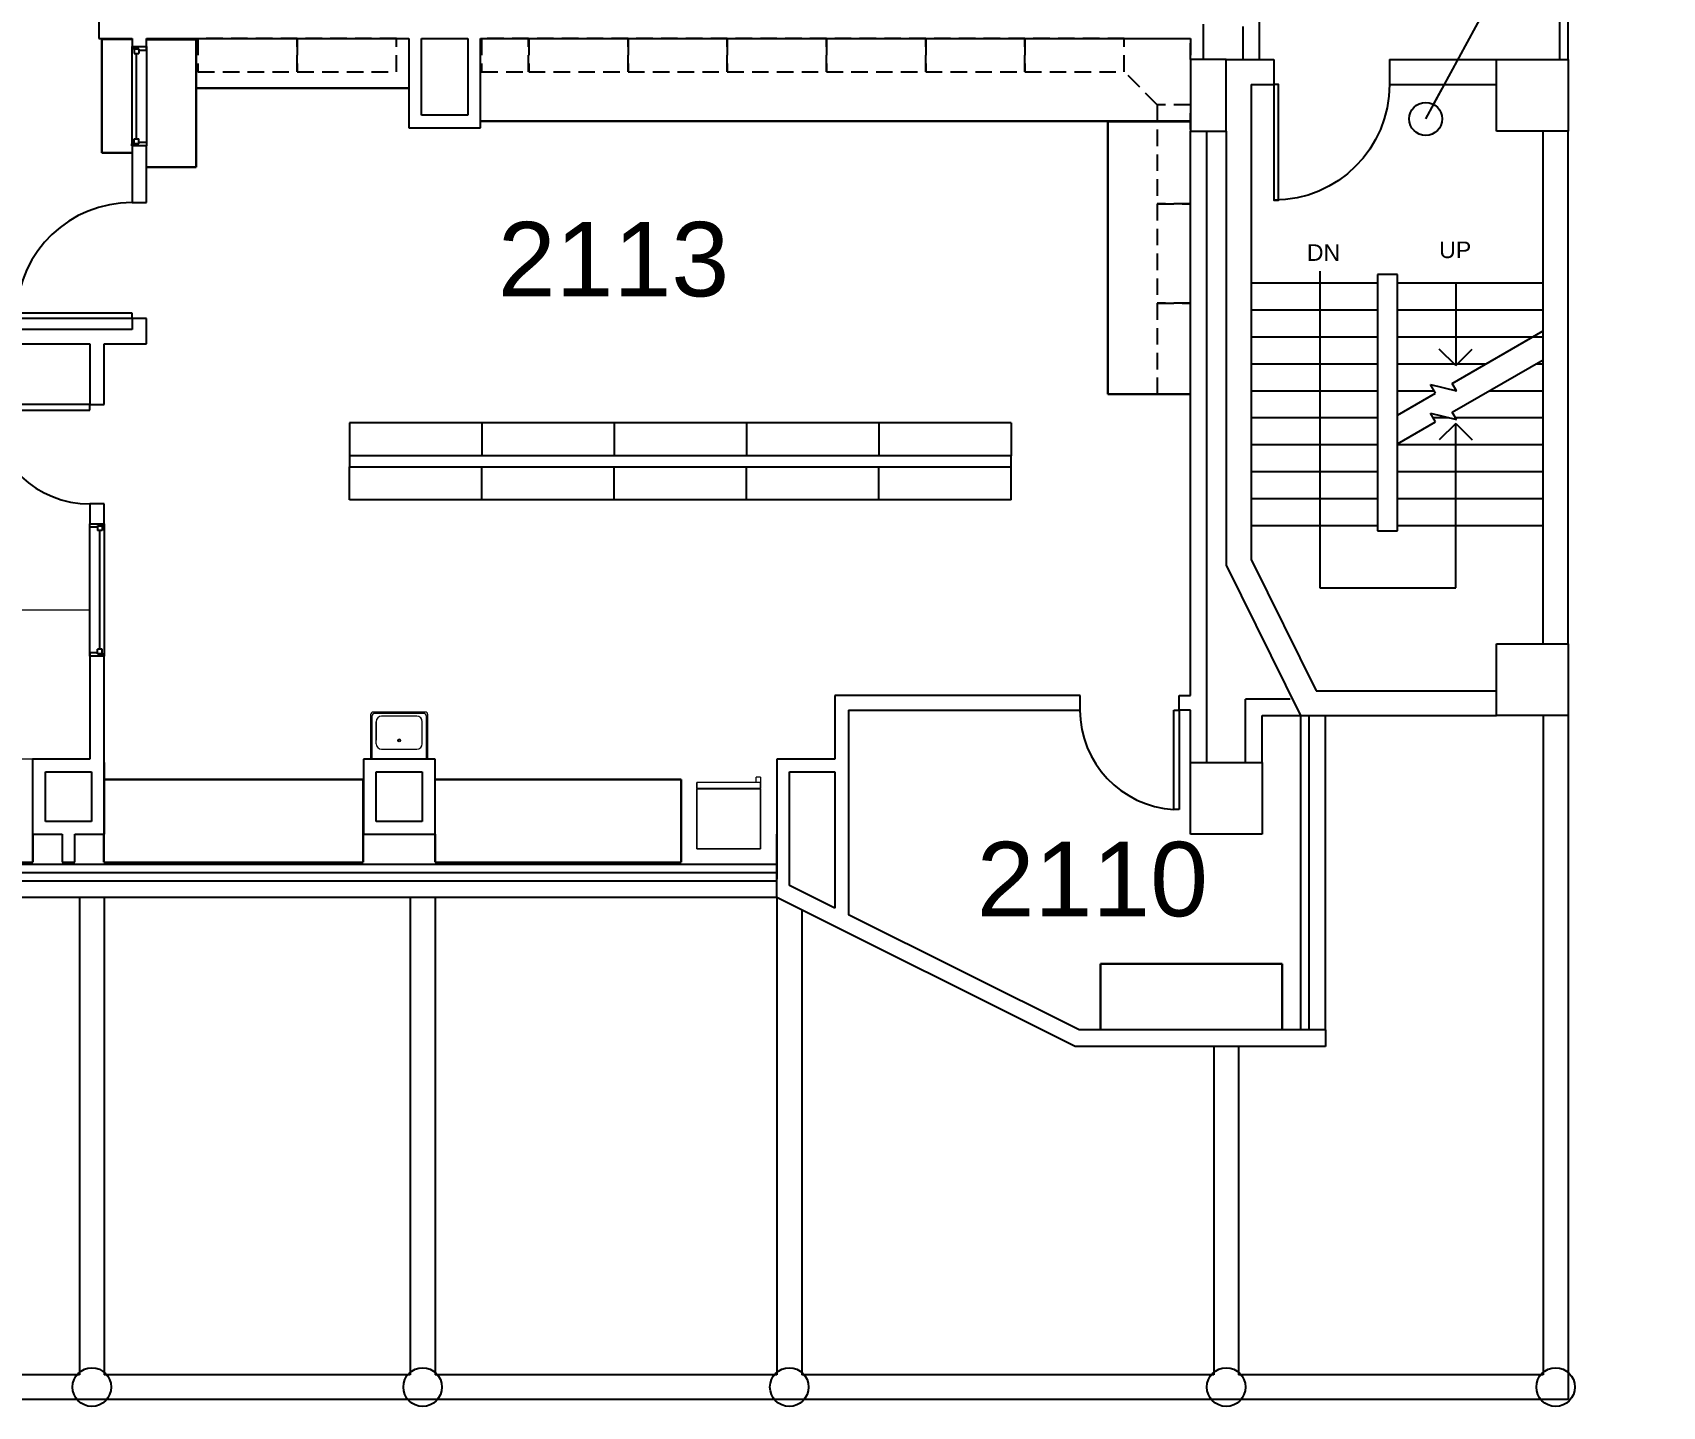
# Model space of a CAD drawing. Header units: inches. Extents: x -281 to 5521, y -151 to 3105.
# Drawn here: x 4739 to 5330, y 1179 to 1678 of the extents above; entities that cross this region are included whole.
import ezdxf

# ---------------------------------------------------------------- set-up
doc = ezdxf.new("R2010")
doc.units = ezdxf.units.IN
doc.header["$LTSCALE"] = 48
doc.header["$MEASUREMENT"] = 0
doc.linetypes.add('HIDDEN2', pattern=[0.1875, 0.125, -0.0625])
doc.layers.get('0').update_dxf_attribs({"linetype": 'CONTINUOUS'})
for name, color, linetype in [('A-ANNO-RNUM', 4, 'CONTINUOUS'), ('A-ANNO-TEXT', 4, 'CONTINUOUS'), ('A-ANNO-TEXT-IDEN', 4, 'CONTINUOUS'), ('A-DOOR', 2, 'CONTINUOUS'), ('A-FLOR-CASE', 3, 'CONTINUOUS'), ('A-FLOR-CASE-UPPR', 3, 'HIDDEN2'), ('A-FLOR-HRAL', 1, 'CONTINUOUS'), ('A-FLOR-STRS', 2, 'CONTINUOUS'), ('A-GLAZ', 2, 'CONTINUOUS'), ('A-GLAZ-SILL', 1, 'CONTINUOUS'), ('A-ROOF-MED', 3, 'CONTINUOUS'), ('A-ROOF-THIN', 1, 'CONTINUOUS'), ('A-WALL-FULL', 6, 'CONTINUOUS'), ('S-COLS', 5, 'CONTINUOUS')]:
    doc.layers.add(name, color=color, linetype=linetype)
for name, color, linetype, lineweight in [('A-EQPM', 1, 'CONTINUOUS', 13), ('A-FURN-1', 8, 'CONTINUOUS', 13), ('P-SANR-FIXT', 2, 'CONTINUOUS', 9)]:
    doc.layers.add(name, color=color, linetype=linetype, lineweight=lineweight)
doc.styles.add('ARIAL', font='arial.ttf')
doc.styles.get("Standard").update_dxf_attribs({"font": 'SIMPLEX.SHX'})
doc.dimstyles.new('DIM1-4', dxfattribs={"dimscale": 48, "dimtxt": 0.09375, "dimasz": 0.125, "dimexe": 0.125, "dimexo": 0.09375, "dimgap": 0.046875, "dimtad": 1, "dimdec": 4, "dimzin": 7, "dimdsep": 46, "dimlunit": 4, "dimtxsty": 'Standard', "dimblk": 'TICK', "dimcen": 2.25, "dimdle": 1.5, "dimadec": 0, "dimazin": 0, "dimtfac": 1, "dimtdec": 4, "dimtix": 1, "dimtofl": 0, "dimtmove": 2, "dimatfit": 3, "dimldrblk": 'TICK', "dimfxl": 1, "dimtolj": 1, "dimtzin": 0, "dimarcsym": 0})

# ---------------------------------------------------------------- blocks, each defined once
blk = doc.blocks.new('*U206')
for p, q in [((0, 0), (0, 0)), ((42, 0), (42, 0))]:
    blk.add_line(p, q)
blk.add_lwpolyline([(0, 0), (0, 42), (1.75, 42), (1.75, 0)], close=True)
blk.add_arc((0, 0), 42, 0, 90)
blk = doc.blocks.new('TICK')
at = {"linetype": 'Continuous'}
blk.add_line((0.988, 0), (-0.988, 0), dxfattribs=at)
at = {"color": 11}
blk.add_line((-0.223, -0.223), (0.223, 0.223), dxfattribs=at)
blk = doc.blocks.new('RA Door-Sngl Flsh - 3_-0_ x 7_-0_-674660-FIRE LIFE SAFETY PLAN- 2ND FLOOR')
at = {"layer": 'A-DOOR'}
for p, q in [((16, 38.625), (16, 2.625)), ((18, 38.625), (16, 38.625)), ((18, 2.625), (18, 38.625)), ((16, 2.625), (18, 2.625))]:
    blk.add_line(p, q, dxfattribs=at)
blk.add_arc((18, 2.625), 36.056, 93.17983, 180, dxfattribs=at)
blk = doc.blocks.new('RA Door-Sngl Flsh - 3_-6_ x 7_-0_ NRS-737986-FIRE LIFE SAFETY PLAN- 2ND FLOOR')
at = {"layer": 'A-DOOR'}
for p, q in [((19, -2.625), (21, -2.625)), ((19, -44.625), (19, -2.625)), ((21, -2.625), (21, -44.625)), ((21, -44.625), (19, -44.625))]:
    blk.add_line(p, q, dxfattribs=at)
blk.add_arc((21, -2.625), 42.048, 180, 267.273689, dxfattribs=at)
blk = doc.blocks.new('RA Door-Sngl Flsh - 3_-0_ x 7_-0_-313218-FIRE LIFE SAFETY PLAN- 2ND FLOOR')
at = {"layer": 'A-DOOR'}
for p, q in [((16, -2.625), (18, -2.625)), ((16, -38.625), (16, -2.625)), ((18, -2.625), (18, -38.625)), ((18, -38.625), (16, -38.625))]:
    blk.add_line(p, q, dxfattribs=at)
blk.add_arc((18, -2.625), 36.056, 180, 266.82017, dxfattribs=at)
blk = doc.blocks.new('REFRIGERATOR 17 CU FT - 32_5_ x 32_75_ 22 cu_ft_58H-830971-FIRE LIFE SAFETY PLAN- 2ND FLOOR')
at = {"layer": 'A-EQPM'}
for p, q in [((11.5, 11.42), (-11.5, 11.42)), ((-11.5, 11.42), (-11.5, -12.58)), ((-11.5, -10.33), (-11.5, 11.42)), ((-11.5, 11.42), (11.5, 11.42)), ((11.5, -12.58), (11.5, 11.42)), ((11.5, 11.42), (11.5, -10.33)), ((11.5, -10.33), (-11.5, -10.33)), ((-11.5, -12.58), (-11.5, -10.58)), ((11.5, -10.58), (-11.5, -10.58)), ((11.5, -10.58), (11.5, -12.58)), ((-11.5, -12.58), (11.5, -12.58)), ((-11.5, -14.58), (-11.5, -12.58)), ((-11.5, -12.58), (11.5, -12.58)), ((-11.5, -14.58), (-10, -14.58)), ((-10, -12.58), (-10, -14.58))]:
    blk.add_line(p, q, dxfattribs=at)
blk = doc.blocks.new('Instance - Fixed - 24_ x 48_-bullet proof-917985-FIRE LIFE SAFETY PLAN- 2ND FLOOR')
at = {"layer": 'A-GLAZ'}
for p, q in [((-19.5, 2.625), (-18.75, 2.625)), ((-18.75, 0.125), (-18.75, 2.625)), ((-18.75, 1.875), (-18.75, 0.125)), ((-18.75, 1.875), (-17, 1.875)), ((-18.75, 0.125), (-17, 0.125)), ((-18.75, 0.125), (-18.25, 0.125)), ((-18.25, -2.625), (-18.25, 0.125)), ((-17, 1.875), (-17, 0.125)), ((-17, 1), (14, 1)), ((14, 1.875), (14, 0.125)), ((15.75, 1.875), (14, 1.875)), ((15.75, 0.125), (14, 0.125)), ((15.25, 0.125), (15.75, 0.125)), ((15.25, 0.125), (15.25, -2.625)), ((15.75, 0.125), (15.75, 2.625)), ((16.5, 2.625), (15.75, 2.625)), ((15.75, 1.875), (15.75, 0.125)), ((-18.25, -2.625), (-19.5, -2.625)), ((15.25, -2.625), (16.5, -2.625))]:
    blk.add_line(p, q, dxfattribs=at)
blk = doc.blocks.new('Instance - Fixed - 24_ x 48_-interior-917351-FIRE LIFE SAFETY PLAN- 2ND FLOOR')
at = {"layer": 'A-GLAZ'}
for p, q in [((-24.25, 2.625), (-25.5, 2.625)), ((-24.25, 2.625), (-24.25, -0.125)), ((21.25, 2.625), (22.5, 2.625)), ((21.25, -0.125), (21.25, 2.625)), ((-25.5, -2.625), (-24.75, -2.625)), ((-24.75, -0.125), (-23, -0.125)), ((-24.75, -1.875), (-24.75, -0.125)), ((-24.75, -0.125), (-24.25, -0.125)), ((-24.75, -0.125), (-24.75, -2.625)), ((-24.75, -1.875), (-23, -1.875)), ((-23, -1.875), (-23, -0.125)), ((-23, -1), (20, -1)), ((20, -1.875), (20, -0.125)), ((21.75, -0.125), (20, -0.125)), ((21.75, -1.875), (20, -1.875)), ((21.25, -0.125), (21.75, -0.125)), ((21.75, -1.875), (21.75, -0.125)), ((21.75, -0.125), (21.75, -2.625)), ((22.5, -2.625), (21.75, -2.625))]:
    blk.add_line(p, q, dxfattribs=at)
blk = doc.blocks.new('Sink-Wall-Rectangular_Single Lever Faucet 2302 - 20_ x 18_-817284-FIRE LIFE SAFETY PLAN- 2ND FLOOR')
at = {"layer": 'P-SANR-FIXT'}
for p, q in [((1.18, 18.94), (1.18, 2.9)), ((1.68, 18.44), (1.68, 2.9)), ((20.93, 19.94), (2.18, 19.94)), ((20.43, 19.44), (2.68, 19.44)), ((17.93, 18.44), (5.18, 18.44)), ((21.43, 2.9), (21.43, 18.44)), ((21.93, 2.9), (21.93, 18.94)), ((3.18, 16.44), (3.18, 9.78)), ((3.18, 8.44), (3.18, 16.44)), ((19.93, 8.44), (19.93, 16.44)), ((5.18, 6.44), (17.93, 6.44)), ((1.18, 2.9), (21.93, 2.9))]:
    blk.add_line(p, q, dxfattribs=at)
for radius in [0.5, 0.34]:
    blk.add_circle((11.56, 9.62), radius, dxfattribs=at)
for centre, radius, start, end in [((2.18, 18.94), 1, 90, 180), ((2.68, 18.44), 1, 90, 180), ((5.18, 16.44), 2, 90, 180), ((17.93, 16.44), 2, 360, 90), ((20.43, 18.44), 1, 360, 90), ((20.93, 18.94), 1, 360, 90), ((5.18, 8.44), 2, 180, 270), ((11.56, 9.62), 0.5, 21.09065, 158.90935), ((11.56, 9.62), 0.34, 32.40221, 147.59779), ((17.93, 8.44), 2, 270, 360)]:
    blk.add_arc(centre, radius, start, end, dxfattribs=at)
blk = doc.blocks.new('Desk - 54_ x 30_-262828-SECOND FLOOR PLAN')
for p, q in [((0, 30), (54, 30)), ((0, 20.75), (0, 30)), ((54, 0), (54, 30))]:
    blk.add_line(p, q)

msp = doc.modelspace()

# ---------------------------------------------------------------- linework, layer by layer
at = {"layer": 'A-ANNO-TEXT'}
for p, q in [((5205.43, 1591.25), (5205.43, 1476.34)), ((5254.74, 1587), (5254.74, 1557)), ((5254.74, 1557), (5248.74, 1563)), ((5254.74, 1557), (5260.74, 1563)), ((5254.74, 1536), (5248.74, 1530)), ((5254.74, 1536), (5260.74, 1530)), ((5254.74, 1476.34), (5254.74, 1536)), ((5205.43, 1476.34), (5254.74, 1476.34))]:
    msp.add_line(p, q, dxfattribs=at)
at = {"layer": 'A-FLOR-CASE'}
for p, q in [((4763.56, 1675.45), (4774.56, 1675.45)), ((4763.56, 1634.13), (4763.56, 1675.45)), ((4774.56, 1675.45), (4763.56, 1675.45)), ((4763.56, 1675.45), (4763.56, 1634.13)), ((4779.81, 1675.36), (4797.81, 1675.36)), ((4797.81, 1675.36), (4779.81, 1675.36)), ((4797.81, 1675.36), (4797.81, 1629.02)), ((4797.81, 1629.02), (4797.81, 1675.36)), ((4797.82, 1657.62), (4797.82, 1675.63)), ((4797.82, 1675.63), (4797.82, 1657.62)), ((4779.81, 1672.71), (4779.81, 1636.71)), ((4875, 1657.62), (4797.82, 1657.62)), ((4797.82, 1657.62), (4875, 1657.62)), ((5158.5, 1645.62), (4901, 1645.62)), ((4901, 1645.62), (5158.5, 1645.62)), ((5128.5, 1645.55), (5158.5, 1645.55)), ((5128.5, 1546.62), (5128.5, 1645.55)), ((5158.5, 1645.55), (5128.5, 1645.55)), ((5128.5, 1645.55), (5128.5, 1546.62)), ((4774.56, 1634.13), (4763.56, 1634.13)), ((4763.56, 1634.13), (4774.56, 1634.13)), ((4797.81, 1629.02), (4779.81, 1629.02)), ((4779.81, 1629.02), (4797.81, 1629.02)), ((5158.5, 1546.62), (5128.5, 1546.62)), ((5128.5, 1546.62), (5158.5, 1546.62)), ((4853.5, 1536.25), (4853.5, 1524.25)), ((4901.5, 1536.25), (4853.5, 1536.25)), ((4901.5, 1536.25), (4901.5, 1524.25)), ((4949.5, 1536.25), (4901.5, 1536.25)), ((4901.5, 1536.25), (4901.5, 1524.25)), ((4949.5, 1536.25), (4949.5, 1524.25)), ((4997.5, 1536.25), (4949.5, 1536.25)), ((4949.5, 1536.25), (4949.5, 1524.25)), ((4997.5, 1536.25), (4997.5, 1524.25)), ((5045.5, 1536.25), (4997.5, 1536.25)), ((4997.5, 1536.25), (4997.5, 1524.25)), ((5045.5, 1536.25), (5045.5, 1524.25)), ((5093.5, 1536.25), (5045.5, 1536.25)), ((5045.5, 1536.25), (5045.5, 1524.25)), ((5093.5, 1536.25), (5093.5, 1524.25)), ((5093.5, 1524.25), (4853.5, 1524.25)), ((4853.5, 1524.25), (4853.5, 1520.25)), ((4853.5, 1520.25), (5093.5, 1520.25)), ((4853.5, 1508.25), (4853.5, 1520.25)), ((4901.5, 1508.25), (4901.5, 1520.25)), ((4901.5, 1508.25), (4901.5, 1520.25)), ((4949.5, 1508.25), (4949.5, 1520.25)), ((4949.5, 1508.25), (4949.5, 1520.25)), ((4997.5, 1508.25), (4997.5, 1520.25)), ((4997.5, 1508.25), (4997.5, 1520.25)), ((5045.5, 1508.25), (5045.5, 1520.25)), ((5045.5, 1508.25), (5045.5, 1520.25)), ((5093.5, 1520.25), (5093.5, 1524.25)), ((5093.5, 1508.25), (5093.5, 1520.25)), ((4901.5, 1508.25), (4853.5, 1508.25)), ((4949.5, 1508.25), (4901.5, 1508.25)), ((4997.5, 1508.25), (4949.5, 1508.25)), ((5045.5, 1508.25), (4997.5, 1508.25)), ((5093.5, 1508.25), (5045.5, 1508.25)), ((4764.5, 1406.88), (4858.4, 1406.88)), ((4858.4, 1406.88), (4764.5, 1406.88)), ((4858.4, 1406.88), (4858.4, 1376.88)), ((4858.4, 1376.88), (4858.4, 1406.88)), ((4884.5, 1406.88), (4973.76, 1406.88)), ((4973.76, 1406.88), (4884.5, 1406.88)), ((4973.76, 1406.88), (4973.76, 1376.88)), ((4973.76, 1376.88), (4973.76, 1406.88)), ((4738.55, 1387), (4738.55, 1376.88)), ((4738.55, 1376.88), (4738.55, 1387)), ((4764.34, 1376.88), (4764.34, 1387)), ((4764.34, 1387), (4764.34, 1376.88)), ((4884.5, 1376.88), (4884.5, 1387)), ((4884.5, 1387), (4884.5, 1376.88)), ((4644.48, 1376.88), (4738.55, 1376.88)), ((4764.34, 1376.88), (4858.4, 1376.88)), ((4884.5, 1376.88), (4973.76, 1376.88)), ((5125.84, 1316), (5125.84, 1340)), ((5125.84, 1340), (5191.84, 1340)), ((5191.84, 1340), (5125.84, 1340)), ((5125.84, 1340), (5125.84, 1316)), ((5191.84, 1340), (5191.84, 1316)), ((5191.84, 1316), (5191.84, 1340))]:
    msp.add_line(p, q, dxfattribs=at)
at = {"layer": 'A-FLOR-CASE-UPPR'}
for p, q in [((4798.5, 1675.63), (4798.5, 1663.63)), ((4834.5, 1675.63), (4798.5, 1675.63)), ((4834.5, 1675.63), (4834.5, 1663.63)), ((4870.5, 1675.63), (4834.5, 1675.63)), ((4834.5, 1663.63), (4834.5, 1675.63)), ((4870.5, 1663.63), (4870.5, 1675.63)), ((4901.29, 1675.63), (4901.29, 1663.63)), ((4918.45, 1675.63), (4901.29, 1675.63)), ((4901.29, 1675.63), (4901.29, 1663.63)), ((4918.45, 1675.63), (4901.29, 1675.63)), ((4918.45, 1663.63), (4918.45, 1675.63)), ((4918.45, 1663.63), (4918.45, 1675.63)), ((4918.5, 1675.63), (4918.5, 1663.63)), ((4954.5, 1675.63), (4918.5, 1675.63)), ((4954.5, 1663.63), (4954.5, 1675.63)), ((4954.5, 1675.63), (4954.5, 1663.63)), ((4990.5, 1675.63), (4954.5, 1675.63)), ((4990.5, 1663.63), (4990.5, 1675.63)), ((4990.5, 1675.63), (4990.5, 1663.63)), ((5026.5, 1675.63), (4990.5, 1675.63)), ((5026.5, 1663.63), (5026.5, 1675.63)), ((5026.5, 1675.63), (5026.5, 1663.63)), ((5062.5, 1675.63), (5026.5, 1675.63)), ((5062.5, 1663.63), (5062.5, 1675.63)), ((5062.5, 1675.63), (5062.5, 1663.63)), ((5098.5, 1675.63), (5062.5, 1675.63)), ((5098.5, 1663.63), (5098.5, 1675.63)), ((5098.5, 1675.63), (5098.5, 1663.63)), ((5134.5, 1675.63), (5098.5, 1675.63)), ((5134.5, 1675.63), (5158.5, 1675.63)), ((5134.5, 1663.63), (5134.5, 1675.63)), ((5134.5, 1663.63), (5134.5, 1675.63)), ((5134.5, 1675.63), (5158.5, 1675.63)), ((5134.5, 1663.63), (5134.5, 1675.63)), ((5158.5, 1675.63), (5158.5, 1651.63)), ((5158.5, 1675.63), (5158.5, 1651.63)), ((4798.5, 1663.63), (4834.5, 1663.63)), ((4834.5, 1663.63), (4870.5, 1663.63)), ((4901.29, 1663.63), (4918.45, 1663.63)), ((4901.29, 1663.63), (4918.45, 1663.63)), ((4918.5, 1663.63), (4954.5, 1663.63)), ((4954.5, 1663.63), (4990.5, 1663.63)), ((4990.5, 1663.63), (5026.5, 1663.63)), ((5026.5, 1663.63), (5062.5, 1663.63)), ((5062.5, 1663.63), (5098.5, 1663.63)), ((5098.5, 1663.63), (5134.5, 1663.63)), ((5146.5, 1651.63), (5134.5, 1663.63)), ((5146.5, 1651.63), (5134.5, 1663.63)), ((5158.5, 1651.63), (5146.5, 1651.63)), ((5146.5, 1651.63), (5146.5, 1615.63)), ((5158.5, 1651.63), (5146.5, 1651.63)), ((5158.5, 1651.63), (5146.5, 1651.63)), ((5158.5, 1615.63), (5158.5, 1651.63)), ((5158.5, 1615.63), (5146.5, 1615.63)), ((5146.5, 1615.63), (5146.5, 1579.63)), ((5146.5, 1615.63), (5158.5, 1615.63)), ((5158.5, 1579.63), (5158.5, 1615.63)), ((5158.5, 1579.63), (5146.5, 1579.63)), ((5146.5, 1579.63), (5146.5, 1546.63)), ((5146.5, 1579.63), (5158.5, 1579.63)), ((5158.5, 1546.63), (5158.5, 1579.63)), ((5146.5, 1546.63), (5158.5, 1546.63))]:
    msp.add_line(p, q, dxfattribs=at)
at = {"layer": 'A-FLOR-HRAL'}
for p, q in [((5292.5, 1668), (5292.5, 1720.6)), ((5295.5, 1668), (5295.5, 1721.84))]:
    msp.add_line(p, q, dxfattribs=at)
at = {"layer": 'A-FLOR-STRS'}
for p, q in [((5180.5, 1587), (5226.36, 1587)), ((5233.59, 1587), (5286.5, 1587)), ((5180.5, 1577.22), (5226.36, 1577.22)), ((5233.59, 1577.22), (5286.5, 1577.22)), ((5180.5, 1567.44), (5226.36, 1567.44)), ((5233.59, 1567.44), (5286.5, 1567.44)), ((5253.51, 1550.5), (5286.5, 1569.55)), ((5180.5, 1557.67), (5226.36, 1557.67)), ((5233.59, 1557.67), (5265.93, 1557.67)), ((5253.51, 1540.08), (5286.5, 1559.12)), ((5283.97, 1557.67), (5286.5, 1557.67)), ((5247.45, 1547), (5245.61, 1550.18)), ((5245.61, 1550.18), (5255.06, 1547.82)), ((5255.06, 1547.82), (5253.51, 1550.5)), ((5180.5, 1547.89), (5226.36, 1547.89)), ((5233.59, 1547.89), (5246.93, 1547.89)), ((5233.59, 1539), (5247.45, 1547)), ((5254.78, 1547.89), (5255.02, 1547.89)), ((5267.04, 1547.89), (5286.5, 1547.89)), ((5180.5, 1538.11), (5226.36, 1538.11)), ((5245.61, 1539.76), (5255.06, 1537.4)), ((5247.45, 1536.58), (5245.61, 1539.76)), ((5246.56, 1538.11), (5252.2, 1538.11)), ((5255.06, 1537.4), (5253.51, 1540.08)), ((5254.65, 1538.11), (5286.5, 1538.11)), ((5233.59, 1528.61), (5247.44, 1536.6)), ((5180.5, 1528.33), (5226.36, 1528.33)), ((5233.59, 1528.33), (5286.5, 1528.33)), ((5180.5, 1518.56), (5226.36, 1518.56)), ((5233.59, 1518.56), (5286.5, 1518.56)), ((5180.5, 1508.78), (5226.36, 1508.78)), ((5233.59, 1508.78), (5286.5, 1508.78)), ((5180.5, 1499), (5226.36, 1499)), ((5233.59, 1499), (5286.5, 1499))]:
    msp.add_line(p, q, dxfattribs=at)
at = {"layer": 'A-GLAZ'}
for p, q in [((5201.5, 1430), (5201.5, 1316)), ((5008.5, 1372.99), (4488, 1372.99))]:
    msp.add_line(p, q, dxfattribs=at)
at = {"layer": 'A-GLAZ-SILL'}
for p, q in [((5183.5, 1798), (5183.5, 1668)), ((5198.5, 1430), (5198.5, 1316)), ((5207.5, 1316), (5207.5, 1430)), ((5008.5, 1375.99), (4488, 1375.99)), ((5008.5, 1369.99), (3792.5, 1369.99))]:
    msp.add_line(p, q, dxfattribs=at)
at = {"layer": 'A-ROOF-MED'}
for p, q in [((5295.5, 1430), (5295.5, 1181.88)), ((5295.5, 1181.88), (4044.5, 1181.88))]:
    msp.add_line(p, q, dxfattribs=at)
at = {"layer": 'A-ROOF-THIN'}
for p, q in [((5286.5, 1430), (5286.5, 1190.88)), ((4755.5, 1364), (4755.5, 1190.88)), ((4764.5, 1364), (4764.5, 1190.88)), ((4875.5, 1364), (4875.5, 1190.88)), ((4884.5, 1364), (4884.5, 1190.88)), ((5008.5, 1364), (5008.5, 1190.88)), ((5017.5, 1359.51), (5017.5, 1190.88)), ((5167, 1310), (5167, 1190.88)), ((5176, 1310), (5176, 1190.88)), ((4755.5, 1190.88), (4644.5, 1190.88)), ((4875.5, 1190.88), (4764.5, 1190.88)), ((5008.5, 1190.88), (4884.5, 1190.88)), ((5167, 1190.88), (5017.5, 1190.88)), ((5286.5, 1190.88), (5176, 1190.88))]:
    msp.add_line(p, q, dxfattribs=at)
at = {"layer": 'A-WALL-FULL'}
for p, q in [((4762.5, 1914.5), (4762.5, 1675.63)), ((5163.13, 1680.88), (5163.13, 1668)), ((5177.5, 1680), (5177.5, 1668)), ((4762.5, 1675.63), (4774.56, 1675.63)), ((4774.56, 1675.63), (4774.56, 1672.71)), ((4779.81, 1672.71), (4779.81, 1675.63)), ((4779.81, 1675.63), (4875, 1675.63)), ((4875, 1675.63), (4875, 1643.25)), ((4879.63, 1675.63), (4896.38, 1675.63)), ((4879.63, 1647.88), (4879.63, 1675.63)), ((4896.38, 1675.63), (4896.38, 1647.88)), ((4901, 1675.63), (5158.5, 1675.63)), ((4901, 1643.25), (4901, 1675.63)), ((5158.5, 1668), (5158.5, 1674)), ((4774.56, 1672.71), (4779.81, 1672.71)), ((4774.56, 1636.71), (4774.56, 1672.71)), ((4779.81, 1672.71), (4779.81, 1636.71)), ((5171.5, 1668), (5188.74, 1668)), ((5188.74, 1668), (5188.74, 1659)), ((5230.74, 1668), (5269.5, 1668)), ((5230.74, 1668), (5230.74, 1659)), ((5180.5, 1659), (5180.5, 1486.66)), ((5180.5, 1659), (5188.74, 1659)), ((5230.74, 1659), (5269.5, 1659)), ((4896.38, 1647.88), (4879.63, 1647.88)), ((4875, 1643.25), (4901, 1643.25)), ((5158.5, 1437.25), (5158.5, 1642)), ((5164.5, 1413), (5164.5, 1642)), ((5171.5, 1642), (5171.5, 1484.55)), ((5286.5, 1456), (5286.5, 1642)), ((5295.5, 1456), (5295.5, 1642)), ((4779.81, 1636.71), (4774.56, 1636.71)), ((4774.56, 1636.71), (4774.56, 1616.13)), ((4779.81, 1616.13), (4779.81, 1636.71)), ((4774.56, 1616.13), (4779.81, 1616.13)), ((5233.59, 1590), (5226.36, 1590)), ((5226.36, 1590), (5226.36, 1497)), ((5233.59, 1497), (5233.59, 1590)), ((4779.81, 1574.13), (4774.56, 1574.13)), ((4774.56, 1574.13), (4774.56, 1570.12)), ((4779.81, 1564.88), (4779.81, 1574.13)), ((4774.56, 1570.12), (4555.06, 1570.12)), ((4644.19, 1564.88), (4759.25, 1564.88)), ((4759.25, 1564.88), (4759.25, 1542.87)), ((4764.5, 1542.87), (4764.5, 1564.88)), ((4764.5, 1564.88), (4779.81, 1564.88)), ((4759.25, 1542.87), (4764.5, 1542.87)), ((4764.5, 1506.87), (4759.25, 1506.87)), ((4759.25, 1506.87), (4759.25, 1499.62)), ((4764.5, 1499.62), (4764.5, 1506.87)), ((4759.25, 1499.62), (4764.5, 1499.62)), ((4759.25, 1451.62), (4759.25, 1499.62)), ((4764.5, 1499.62), (4764.5, 1451.62)), ((5226.36, 1497), (5233.59, 1497)), ((5171.5, 1484.55), (5198.5, 1430)), ((5180.5, 1486.66), (5204.09, 1439)), ((4764.5, 1451.62), (4759.25, 1451.62)), ((4759.25, 1451.62), (4759.25, 1414.25)), ((4764.5, 1387), (4764.5, 1451.62)), ((5029.56, 1437.25), (5029.56, 1414.25)), ((5118.48, 1437.25), (5029.56, 1437.25)), ((5118.48, 1432), (5118.48, 1437.25)), ((5154.48, 1432), (5154.48, 1437.25)), ((5154.48, 1437.25), (5158.5, 1437.25)), ((5204.09, 1439), (5269.5, 1439)), ((5034.5, 1432), (5034.5, 1357.73)), ((5034.5, 1432), (5118.48, 1432)), ((5158.5, 1432), (5154.48, 1432)), ((5158.5, 1413), (5158.5, 1432)), ((5194.73, 1436), (5178.5, 1436)), ((5178.5, 1413), (5178.5, 1436)), ((5184.5, 1413), (5184.5, 1430)), ((5184.5, 1430), (5269.5, 1430)), ((4738.5, 1414.25), (4738.5, 1387)), ((4759.25, 1414.25), (4738.5, 1414.25)), ((4884.5, 1414.25), (4858.5, 1414.25)), ((4858.5, 1414.25), (4858.5, 1387)), ((4884.5, 1387), (4884.5, 1414.25)), ((5008.5, 1414.25), (5008.5, 1370.71)), ((5029.56, 1414.25), (5008.5, 1414.25)), ((4743.13, 1391.63), (4743.13, 1409.62)), ((4743.13, 1409.62), (4759.88, 1409.62)), ((4759.88, 1409.62), (4759.88, 1391.63)), ((4863.13, 1391.63), (4863.13, 1409.62)), ((4863.13, 1409.62), (4879.88, 1409.62)), ((4879.88, 1409.62), (4879.88, 1391.63)), ((5013.12, 1368.4), (5013.12, 1409.62)), ((5013.12, 1409.62), (5029.56, 1409.62)), ((5029.56, 1409.62), (5029.56, 1360.2)), ((4759.88, 1391.63), (4743.13, 1391.63)), ((4879.88, 1391.63), (4863.13, 1391.63)), ((4738.5, 1387), (4749.19, 1387)), ((4749.19, 1387), (4749.19, 1376.88)), ((4753.81, 1376.88), (4753.81, 1387)), ((4753.81, 1387), (4764.5, 1387)), ((4858.5, 1387), (4884.5, 1387)), ((5008.5, 1364), (5008.5, 1387)), ((4749.19, 1376.88), (4753.81, 1376.88)), ((5029.56, 1360.2), (5013.12, 1368.4)), ((5008.5, 1364), (3792.5, 1364)), ((5116.74, 1310), (5008.5, 1364)), ((5118.15, 1316), (5034.5, 1357.73)), ((5207.5, 1316), (5118.15, 1316)), ((5207.5, 1316), (5207.5, 1310)), ((5207.5, 1310), (5116.74, 1310))]:
    msp.add_line(p, q, dxfattribs=at)
at = {"layer": 'S-COLS'}
for p, q in [((5171.5, 1668), (5158.5, 1668)), ((5158.5, 1668), (5158.5, 1642)), ((5171.5, 1642), (5171.5, 1668)), ((5269.5, 1668), (5295.5, 1668)), ((5269.5, 1642), (5269.5, 1668)), ((5295.5, 1668), (5295.5, 1642)), ((5158.5, 1642), (5171.5, 1642)), ((5295.5, 1642), (5269.5, 1642)), ((5269.5, 1456), (5295.5, 1456)), ((5269.5, 1430), (5269.5, 1456)), ((5295.5, 1456), (5295.5, 1430)), ((5295.5, 1430), (5269.5, 1430)), ((4764.5, 1413), (4764.5, 1387)), ((5158.5, 1413), (5184.5, 1413)), ((5158.5, 1387), (5158.5, 1413)), ((5184.5, 1413), (5184.5, 1387)), ((5184.5, 1387), (5158.5, 1387))]:
    msp.add_line(p, q, dxfattribs=at)
for centre in [(4760, 1186.38), (4880, 1186.38), (5013, 1186.38), (5171.5, 1186.38), (5291, 1186.38)]:
    msp.add_circle(centre, 7, dxfattribs=at)

# ---------------------------------------------------------------- block references
at = {"layer": 'A-DOOR', "xscale": -1, "rotation": 179.9999999999999}
msp.add_blockref('*U206', (5188.74, 1659), dxfattribs=at)
at = {"layer": 'A-DOOR'}
for name, p, rotation in [('RA Door-Sngl Flsh - 3_-6_ x 7_-0_ NRS-737986-FIRE LIFE SAFETY PLAN- 2ND FLOOR', (4777.18, 1595.13), 270), ('RA Door-Sngl Flsh - 3_-0_ x 7_-0_-674660-FIRE LIFE SAFETY PLAN- 2ND FLOOR', (4761.88, 1524.87), 90)]:
    msp.add_blockref(name, p, dxfattribs=dict(at, rotation=rotation))
msp.add_blockref('RA Door-Sngl Flsh - 3_-0_ x 7_-0_-313218-FIRE LIFE SAFETY PLAN- 2ND FLOOR', (5136.48, 1434.62), dxfattribs=at)
at = {"layer": 'A-EQPM', "rotation": 179.9999999999999}
msp.add_blockref('REFRIGERATOR 17 CU FT - 32_5_ x 32_75_ 22 cu_ft_58H-830971-FIRE LIFE SAFETY PLAN- 2ND FLOOR', (4991, 1393.13), dxfattribs=at)
at = {"layer": 'A-FURN-1', "rotation": 90}
msp.add_blockref('Desk - 54_ x 30_-262828-SECOND FLOOR PLAN', (4759.25, 1414.25), dxfattribs=at)
at = {"layer": 'A-GLAZ', "rotation": 90}
for name, p in [('Instance - Fixed - 24_ x 48_-bullet proof-917985-FIRE LIFE SAFETY PLAN- 2ND FLOOR', (4777.18, 1656.21)), ('Instance - Fixed - 24_ x 48_-interior-917351-FIRE LIFE SAFETY PLAN- 2ND FLOOR', (4761.88, 1477.12))]:
    msp.add_blockref(name, p, dxfattribs=at)
at = {"layer": 'P-SANR-FIXT'}
msp.add_blockref('Sink-Wall-Rectangular_Single Lever Faucet 2302 - 20_ x 18_-817284-FIRE LIFE SAFETY PLAN- 2ND FLOOR', (4859.94, 1411.35), dxfattribs=at)

# ---------------------------------------------------------------- texts
at = {"layer": 'A-ANNO-RNUM', "style": 'ARIAL'}
for s, p in [('2113', (4907.29, 1582.12)), ('2110', (5080.99, 1357.21))]:
    msp.add_text(s, height=27, dxfattribs=at).set_placement(p)
at = {"layer": 'A-ANNO-TEXT', "style": 'ARIAL'}
for s, p in [('DN', (5200.74, 1595)), ('UP', (5248.74, 1596))]:
    msp.add_text(s, height=6, dxfattribs=at).set_placement(p)

# ---------------------------------------------------------------- leaders
at = {"layer": 'A-ANNO-TEXT-IDEN'}
msp.add_leader([(5243.87, 1646.49), (5312.72, 1772.96), (5329.73, 1772.96)], dimstyle='DIM1-4', override={"dimscale": 96, "dimgap": 0, "dimtad": 0, "dimldrblk": 'DotBlank'}, dxfattribs=at)

doc.saveas('drawing.dxf')
